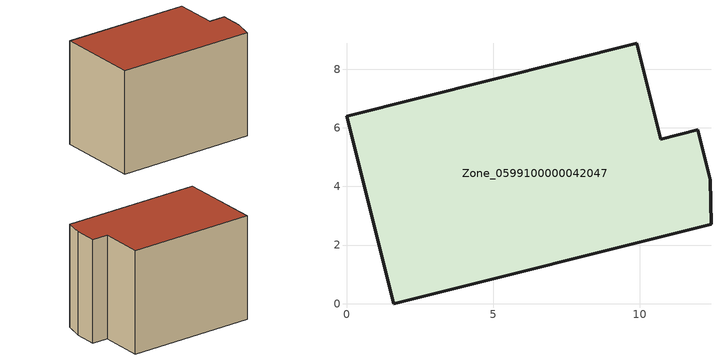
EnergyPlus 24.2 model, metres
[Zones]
Zone_0599100000042047
 floor ground (C_G): 12.41,4.22 12.43,2.71 1.61,0 0,6.4 9.9,8.88 10.72,5.61 11.98,5.93 z0
 wall outside (C_F): 12.41,4.22 11.98,5.93 10.72,5.61 9.9,8.88 0,6.4 1.61,0 12.43,2.71 12.41,4.22 z0:8.25
 roof outside (C_R): 12.43,2.71 12.41,4.22 11.98,5.93 10.72,5.61 9.9,8.88 0,6.4 1.61,0 z8.25
[BUILDING]
Pand.0599100000042047: North Axis=0; Terrain=City; Loads Convergence Tolerance Value=0.04; Temperature Convergence Tolerance Value=0.4; Solar Distribution=FullExterior; Maximum Number of Warmup Days=25; Minimum Number of Warmup Days=1
[Site:Location]
Rotterdam.The.Hague.AP_ZH_NLD Design_Conditions: Latitude=51.96; Longitude=4.45; Time Zone=1; Elevation=-4.5
[SITE:GROUNDTEMPERATURE:BUILDINGSURFACE]
18, 18, 18, 18, 18, 18, 18, 18, 18, 18, 18, 18
[MATERIAL] Thermal Absorptance=0.9; Solar Absorptance=0.7; Visible Absorptance=0.7
Name | Roughness | Thickness | Conductivity | Density | Specific Heat
G.TI.1975-1991 | MediumSmooth | 0.15 | 0.288461 | 540 | 1210
F.TI.1975-1991 | Rough | 0.3 | 0.230769 | 1920 | 840
R.TI.1975-1991 | MediumRough | 0.2 | 0.153846 | 1500 | 1000
[CONSTRUCTION]
C_G: G.TI.1975-1991
C_F: F.TI.1975-1991
C_R: R.TI.1975-1991
[ZONE]
Zone_0599100000042047: Type=1; Multiplier=1; Ceiling Height=Autocalculate; Volume=Autocalculate; Floor Area=autocalculate; Part of Total Floor Area=Yes
[ZONEINFILTRATION:DESIGNFLOWRATE]
Infil_Zone_0599100000042047: Zone or ZoneList or Space or SpaceList=Zone_0599100000042047; Schedule=AlwaysOn; Design Flow Rate Calculation Method=Flow/Area; Flow Rate per Floor Area=0.003; Constant Term Coefficient=1; Temperature Term Coefficient=0; Velocity Term Coefficient=0; Velocity Squared Term Coefficient=0
[HVACTEMPLATE:ZONE:IDEALLOADSAIRSYSTEM]
Zone_0599100000042047: Maximum Heating Supply Air Temperature=50; Minimum Cooling Supply Air Temperature=13; Maximum Heating Supply Air Humidity Ratio=0.0156; Minimum Cooling Supply Air Humidity Ratio=0.0077; Heating Limit=NoLimit; Cooling Limit=NoLimit; Dehumidification Control Type=ConstantSensibleHeatRatio; Cooling Sensible Heat Ratio=0.7; Dehumidification Setpoint=60; Humidification Control Type=None; Humidification Setpoint=30; Outdoor Air Method=None; Outdoor Air Flow Rate per Person=0.00944; Outdoor Air Flow Rate per Zone Floor Area=0; Outdoor Air Flow Rate per Zone=0; Demand Controlled Ventilation Type=None; Outdoor Air Economizer Type=NoEconomizer; Heat Recovery Type=None; Sensible Heat Recovery Effectiveness=0.7; Latent Heat Recovery Effectiveness=0.65
[ZONECONTROL:THERMOSTAT]
ThermostatControl_Zone_0599100000042047: Zone or ZoneList=Zone_0599100000042047; Control Type Schedule=DualSetpointControlType; Control 1=Thermostat_Zone_0599100000042047; Temperature Difference Between Cutout And Setpoint=0
[THERMOSTATSETPOINT:DUALSETPOINT]
Thermostat_Zone_0599100000042047: Heating Setpoint Temperature Schedule=HeatingSetpoint_Zone_0599100000042047; Cooling Setpoint Temperature Schedule=CoolingSetpoint_Zone_0599100000042047
[SCHEDULE:COMPACT]
HeatingSetpoint_Zone_0599100000042047: Through: 12/31, For: AllDays, Until: 24:00, 21
CoolingSetpoint_Zone_0599100000042047: Through: 12/31, For: AllDays, Until: 24:00, 24
DualSetpointControlType: Through: 12/31, For: AllDays, Until: 24:00, 4
AlwaysOn: Through: 12/31, For: AllDays, Until: 24:00, 1
